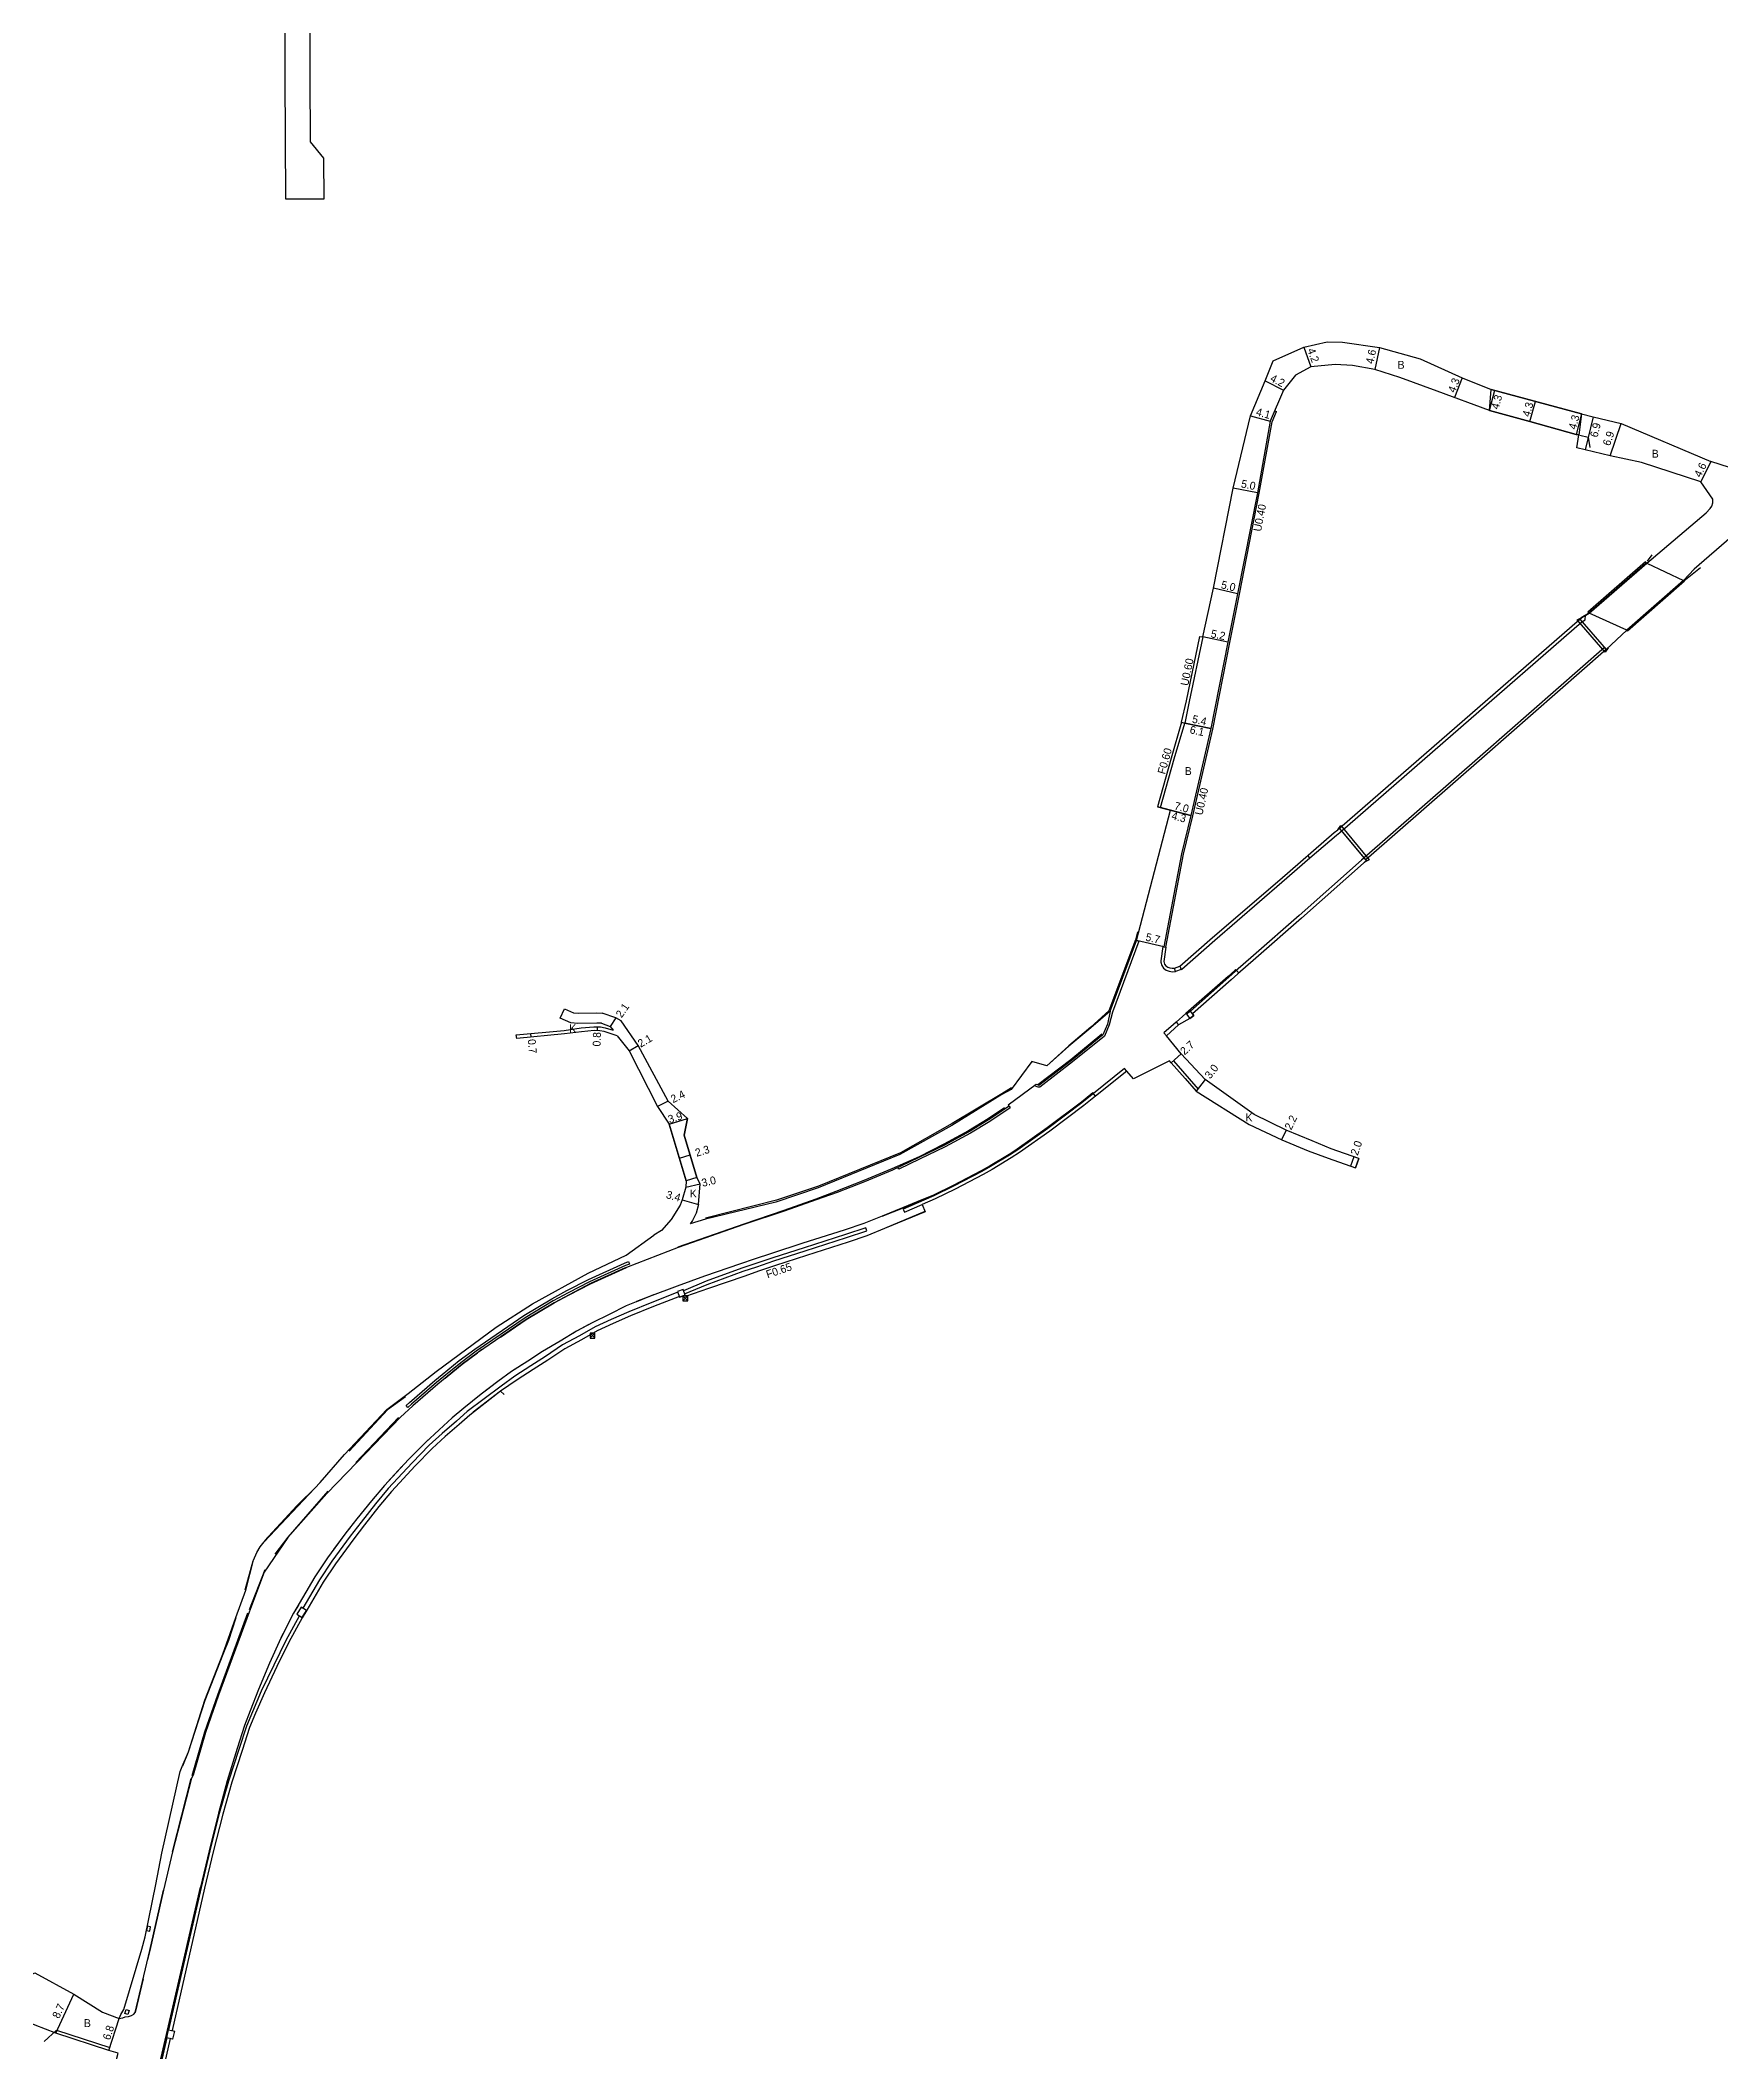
# Model space of a CAD drawing. Header units: metres. Extents: x 0 to 4000, y -99000 to -96000.
# Drawn here: x 984.3 to 1325.3, y -97139.3 to -96731.3 of the extents above; entities that cross this region are included whole.
import ezdxf

# ---------------------------------------------------------------- set-up
doc = ezdxf.new("R2010")
doc.units = ezdxf.units.M
doc.header["$LTSCALE"] = 2.5
for name, color, linetype in [('その他', 7, 'Continuous'), ('側溝・桝', 7, 'Continuous'), ('幅員', 7, 'Continuous'), ('歩道・分離帯・安全施設', 7, 'Continuous'), ('舗装', 7, 'Continuous'), ('道路', 7, 'Continuous')]:
    doc.layers.add(name, color=color, linetype=linetype)
doc.styles.get("Standard").update_dxf_attribs({"font": ''})
doc.styles.get('Standard').set_extended_font_data('@MS PGothic')

# ---------------------------------------------------------------- blocks, each defined once
blk = doc.blocks.new('910910')
blk.add_lwpolyline([(1, -1), (1, 1), (-1, 1), (-1, -1)], close=True)
for points in [[(-0.84, 0.84), (0.84, -0.84)], [(-0.84, -0.84), (0.84, 0.84)]]:
    blk.add_lwpolyline(points)

msp = doc.modelspace()

# ---------------------------------------------------------------- linework, layer by layer
at = {"layer": '側溝・桝'}
for points in [[(1225.68, -96853.49), (1227.66, -96843.67), (1231.67, -96823.19), (1234.27, -96808.68), (1235.14, -96806.64)], [(1234.78, -96806.48), (1235.14, -96806.64)], [(1241.95, -96897.16), (1247.31, -96892.54), (1248.05, -96891.99), (1297.16, -96849.3), (1297.83, -96848.86), (1297.9, -96847.94)], [(1215.87, -96869.66), (1216.88, -96865.3), (1219.61, -96852.23), (1220.2, -96852.35)], [(1212.7, -96915.3), (1216.26, -96896.42), (1218.2, -96888.65), (1222.22, -96871.03), (1225.68, -96853.49)], [(1302.09, -96854.89), (1301.75, -96854.5), (1277.03, -96876.13), (1252.41, -96897.66), (1239.77, -96908.86), (1230.48, -96916.98), (1226.82, -96920.16), (1225.49, -96921.39), (1217.69, -96928.26)], [(1211.61, -96886.97), (1214.39, -96877.1), (1216.55, -96869.81)], [(1215.8, -96919.8), (1215.93, -96919.75), (1222.64, -96913.84), (1236.28, -96902.12), (1241.95, -96897.16), (1241.51, -96896.65)], [(1207.23, -96914.06), (1201.86, -96928.47)], [(1206.77, -96913.89), (1207.23, -96914.06)], [(1212.31, -96915.22), (1212.11, -96915.17), (1211.68, -96918.08), (1211.69, -96918.33)], [(1211.69, -96918.33), (1211.92, -96919.02), (1212.25, -96919.53), (1212.79, -96919.91), (1213.37, -96920.14), (1214.05, -96920.25), (1214.67, -96920.19)], [(1201.86, -96928.47), (1201.23, -96931.06), (1200.24, -96933.3), (1193.76, -96938.56), (1187.12, -96943.64), (1186.92, -96943.68), (1186.8, -96943.65), (1186.05, -96943.41)], [(1204.76, -96940.4), (1204.32, -96939.89), (1198.03, -96944.94), (1195.67, -96946.84), (1188.75, -96952.04), (1182.65, -96956.36), (1180.98, -96957.46), (1177.11, -96959.79), (1175.34, -96960.77), (1169.65, -96963.75), (1165.63, -96965.72), (1159.43, -96968.41), (1159.7, -96969.03), (1163.24, -96967.49)], [(1180.9, -96947.56), (1181.1, -96947.87), (1177.02, -96950.61), (1173.05, -96953.02), (1167.94, -96955.79), (1162.71, -96958.28), (1158.5, -96960.31), (1158.34, -96959.99)], [(1115.03, -96985.58), (1119.64, -96983.7), (1126.9, -96981), (1129.69, -96980.1), (1133.18, -96978.91), (1139.5, -96976.88), (1147.92, -96974.18), (1152.02, -96972.82), (1151.81, -96972.19), (1147.71, -96973.55), (1139.3, -96976.24), (1132.97, -96978.28), (1129.48, -96979.47), (1126.69, -96980.37), (1119.45, -96983.06), (1114.81, -96984.96)], [(1113.68, -96985.27), (1108.4, -96987.33), (1103.71, -96989.24), (1100.18, -96990.82), (1096.9, -96992.29), (1093.71, -96994.13), (1090.28, -96995.97), (1086.83, -96998.28), (1083.86, -97000.21), (1080.58, -97002.3), (1077.82, -97004.34), (1070.91, -97009.49), (1068.74, -97011.45), (1065.87, -97013.9), (1063.18, -97016.32), (1059.74, -97019.85), (1054.91, -97025.1), (1052.29, -97028.17), (1049.39, -97031.92), (1047.21, -97034.73), (1043.48, -97039.83), (1040.96, -97043.62), (1037.56, -97049.35)], [(1036.86, -97050.86), (1036.8, -97050.96), (1034.13, -97055.95), (1031.66, -97060.91), (1029.15, -97066.21), (1027.35, -97070.37), (1026.12, -97073.3), (1024.6, -97078.01), (1022.48, -97084.46), (1020.62, -97090.98), (1018.7, -97098.59), (1016.95, -97106)], [(1016.95, -97106), (1010.34, -97134.9)], [(1009.97, -97136.51), (1007.02, -97149.4), (1007.71, -97149.56)]]:
    msp.add_lwpolyline(points, dxfattribs=at)
for points in [[(1214.67, -96920.19), (1214.45, -96919.53), (1215.57, -96919.14), (1215.8, -96919.8)], [(1217.69, -96928.26), (1216.92, -96928.88), (1217.6, -96929.74), (1218.38, -96929.11)], [(1103.88, -96979.56), (1103.07, -96979.88), (1095.78, -96983.16), (1091.41, -96985.41), (1088.38, -96987.04), (1082.7, -96990.47), (1072.77, -96997.23), (1069.63, -96999.56), (1066.17, -97002.39), (1064.72, -97003.58), (1059.61, -97008.01), (1058.91, -97008.65), (1058.55, -97008.26), (1059.25, -97007.61), (1064.38, -97003.16), (1065.83, -97001.97), (1069.3, -96999.13), (1072.46, -96996.79), (1082.41, -96990.01), (1088.12, -96986.58), (1091.15, -96984.93), (1095.55, -96982.68), (1102.86, -96979.38), (1103.68, -96979.06)], [(1114.03, -96986.25), (1115.13, -96985.85), (1114.73, -96984.75), (1113.64, -96985.15)], [(1038.32, -97049.82), (1037.22, -97049.14), (1036.35, -97050.55), (1037.46, -97051.24)], [(1005.84, -97114.77), (1006.5, -97114.9), (1006.68, -97114.01), (1006.02, -97113.87)], [(1001.43, -97131.6), (1001.7, -97130.76), (1002.33, -97130.97), (1002.06, -97131.8)], [(1009.97, -97136.51), (1010.34, -97134.9), (1011.53, -97135.17), (1011.16, -97136.78)]]:
    msp.add_lwpolyline(points, close=True, dxfattribs=at)
at = {"layer": '幅員'}
for points in [[(1240.68, -96793.58), (1242.13, -96797.52)], [(1256.1, -96793.61), (1255.14, -96798.11)], [(1272.83, -96799.77), (1271.32, -96803.8)], [(1232.85, -96800.36), (1236.57, -96802.3)], [(1278.36, -96806.43), (1279.49, -96802.28)], [(1229.92, -96807.5), (1233.88, -96808.56)], [(1286.57, -96808.66), (1287.69, -96804.56)], [(1297.08, -96807.12), (1295.95, -96811.27)], [(1299.44, -96807.69), (1297.82, -96814.4)], [(1302.85, -96815.58), (1305.1, -96809.05)], [(1323.29, -96816.78), (1321.25, -96820.91)], [(1231.28, -96823.11), (1226.38, -96822.14)], [(1227.27, -96843.59), (1222.4, -96842.45)], [(1225.29, -96853.41), (1220.2, -96852.35)], [(1215.87, -96869.66), (1216.55, -96869.81), (1221.83, -96870.94)], [(1221.83, -96870.94), (1216.55, -96869.81)], [(1211.03, -96886.8), (1217.81, -96888.56)], [(1217.81, -96888.56), (1213.64, -96887.48)], [(1212.31, -96915.22), (1206.77, -96913.89)], [(1101.11, -96929.63), (1099.91, -96931.36)], [(1083.8, -96932.81), (1083.86, -96933.5)], [(1097.35, -96932.23), (1097.37, -96931.43)], [(1103.8, -96936.31), (1105.6, -96935.24)], [(1213.79, -96938.74), (1215.79, -96936.93)], [(1220.69, -96942.13), (1218.84, -96944.49)], [(1111.74, -96946.53), (1109.58, -96947.57)], [(1111.89, -96951.17), (1115.62, -96950.03)], [(1237.13, -96952.37), (1236.17, -96954.35)], [(1113.99, -96958.06), (1116.15, -96957.4)], [(1250.84, -96957.78), (1250.19, -96959.67)], [(1114.56, -96966.54), (1117.84, -96967.45)], [(1115.27, -96963.94), (1118.19, -96963.25)], [(987.43, -97135.56), (991.09, -97127.66)], [(998.23, -97139.07), (1000.28, -97132.59)]]:
    msp.add_lwpolyline(points, dxfattribs=at)
at = {"layer": '歩道・分離帯・安全施設'}
for points in [[(1296.69, -96811.42), (1298.44, -96811.81), (1298.77, -96813.89)], [(1310.42, -96836.98), (1311.38, -96835.69)], [(1310.13, -96837.45), (1298.45, -96847.57), (1297.02, -96848.45)], [(1306.48, -96850.93), (1317.85, -96840.97), (1321.23, -96838.26)], [(1206.96, -96912.14), (1206.52, -96913.81), (1201.15, -96928.21)], [(1227.04, -96919.96), (1226.94, -96919.85), (1226.72, -96920.04), (1225.34, -96921.23), (1216.78, -96928.74), (1214.8, -96930.48), (1215.31, -96931.06)], [(1227.51, -96920.5), (1226.94, -96919.85), (1226.72, -96920.04), (1225.34, -96921.23)], [(1201.39, -96928.29), (1201.39, -96928.29), (1200.89, -96930.92), (1199.94, -96933.08), (1193.54, -96938.27), (1186.96, -96943.31), (1186.93, -96943.31), (1186.89, -96943.3), (1186.41, -96943.15), (1180.73, -96947.3), (1180.9, -96947.56), (1176.75, -96950.3), (1172.87, -96952.7), (1167.78, -96955.47), (1162.55, -96957.95), (1157.22, -96960.53), (1151.54, -96962.87), (1146.02, -96965.01), (1141.73, -96966.53), (1135.27, -96968.86), (1127.09, -96971.56), (1113.74, -96976.21), (1103.23, -96980.27), (1095.96, -96983.55), (1091.6, -96985.78), (1088.6, -96987.41), (1082.93, -96990.82), (1073.01, -96997.57), (1069.89, -96999.89), (1066.44, -97002.71), (1065, -97003.9), (1059.9, -97008.33), (1057.41, -97010.63), (1048.55, -97019.81), (1042.48, -97026.08), (1034.54, -97035.04), (1029.76, -97042.06), (1026.68, -97050.2), (1020.46, -97066.99), (1017.85, -97074.59), (1015.35, -97083.22), (1014.95, -97083.84), (1011.13, -97098.79), (1009.31, -97106.54), (1006.53, -97118.77)], [(1201.39, -96928.29), (1201.39, -96928.29), (1200.89, -96930.92), (1199.94, -96933.08), (1193.54, -96938.27), (1186.96, -96943.31), (1186.93, -96943.31), (1186.89, -96943.3), (1186.41, -96943.15), (1180.73, -96947.3), (1180.9, -96947.56), (1176.75, -96950.3), (1172.87, -96952.7), (1167.78, -96955.47), (1162.55, -96957.95), (1157.22, -96960.53), (1151.54, -96962.87), (1146.02, -96965.01), (1141.73, -96966.53), (1135.27, -96968.86), (1127.09, -96971.56), (1113.74, -96976.21), (1103.23, -96980.27), (1095.96, -96983.55), (1091.6, -96985.78), (1088.6, -96987.41), (1082.93, -96990.82), (1073.01, -96997.57), (1069.89, -96999.89), (1066.44, -97002.71), (1065, -97003.9), (1059.9, -97008.33), (1057.41, -97010.63), (1048.55, -97019.81), (1042.48, -97026.08), (1034.54, -97035.04), (1029.76, -97042.06), (1026.68, -97050.2), (1020.46, -97066.99), (1017.85, -97074.59), (1015.35, -97083.22), (1014.95, -97083.84), (1011.13, -97098.79), (1009.31, -97106.54), (1006.53, -97118.77)], [(1201.15, -96928.21), (1197.5, -96931.5), (1193.04, -96935.27), (1188.55, -96939.33)], [(1199.72, -96932.94), (1193.4, -96938.14), (1186.76, -96943.19)], [(1214.8, -96930.48), (1214.24, -96930.97), (1212.31, -96932.68), (1212.82, -96933.26)], [(1214.24, -96938.34), (1219.29, -96944.09)], [(1198.45, -96945.47), (1197.92, -96944.81), (1195.56, -96946.71), (1188.65, -96951.9), (1182.55, -96956.22), (1180.89, -96957.32), (1177.03, -96959.64), (1175.26, -96960.63), (1169.58, -96963.6), (1165.56, -96965.57), (1163.2, -96966.52), (1159.27, -96968.17), (1155.13, -96969.84), (1151.45, -96971.31), (1147.42, -96972.66), (1139.01, -96975.35), (1132.68, -96977.39), (1129.19, -96978.57), (1126.39, -96979.48), (1119.06, -96982.02), (1113.53, -96984.02), (1107.92, -96986.12), (1103.2, -96988.05), (1099.73, -96989.76), (1096.42, -96991.4), (1093.12, -96993.18), (1089.8, -96995.17), (1086.2, -96997.32), (1083.24, -96999.24), (1079.93, -97001.35), (1077.13, -97003.41), (1073.77, -97005.95), (1070.26, -97008.76), (1067.91, -97010.76), (1065.23, -97013.17), (1062.46, -97015.77), (1059.04, -97019.18), (1054.18, -97024.46), (1051.54, -97027.57), (1048.56, -97031.26), (1046.31, -97034.06), (1042.56, -97039.18), (1040.01, -97043.02), (1035.71, -97050.39), (1033.09, -97055.42), (1030.79, -97060.53), (1028.61, -97065.87), (1026.86, -97070.16), (1025.73, -97073.17), (1024.26, -97077.82), (1022.24, -97084.39), (1020.47, -97090.94), (1018.56, -97098.56), (1016.79, -97105.96)], [(1198.03, -96944.94), (1197.92, -96944.81), (1195.56, -96946.71), (1188.65, -96951.9), (1182.55, -96956.22), (1180.89, -96957.32), (1177.03, -96959.64), (1175.26, -96960.63), (1169.58, -96963.6), (1165.56, -96965.57), (1163.2, -96966.52), (1159.27, -96968.17), (1155.13, -96969.84), (1151.45, -96971.31), (1147.42, -96972.66), (1139.01, -96975.35), (1132.68, -96977.39), (1129.19, -96978.57), (1126.39, -96979.48), (1119.06, -96982.02), (1113.53, -96984.02), (1107.92, -96986.12), (1103.2, -96988.05), (1099.73, -96989.76), (1096.42, -96991.4), (1093.12, -96993.18), (1089.8, -96995.17), (1086.2, -96997.32), (1083.24, -96999.24), (1079.93, -97001.35), (1077.13, -97003.41), (1073.77, -97005.95), (1070.26, -97008.76), (1067.91, -97010.76), (1065.23, -97013.17), (1062.46, -97015.77), (1059.04, -97019.18), (1054.18, -97024.46), (1051.54, -97027.57), (1048.56, -97031.26), (1046.31, -97034.06), (1042.56, -97039.18), (1040.01, -97043.02), (1035.71, -97050.39), (1033.09, -97055.42), (1030.79, -97060.53), (1028.61, -97065.87), (1026.86, -97070.16), (1025.73, -97073.17), (1024.26, -97077.82), (1022.24, -97084.39), (1020.47, -97090.94), (1018.56, -97098.56), (1016.79, -97105.96)], [(1181.38, -96943.79), (1179.43, -96945.03), (1169.36, -96951.06), (1158.86, -96956.98), (1142.21, -96963.73), (1133.67, -96966.62), (1119.28, -96970.22)], [(1179.96, -96947.87), (1176.65, -96950.12), (1172.66, -96952.51), (1167.66, -96955.27), (1162.62, -96957.79), (1157.1, -96960.24), (1151.44, -96962.6), (1145.75, -96964.85), (1141.68, -96966.4), (1135.21, -96968.7), (1127.04, -96971.46), (1113.67, -96976.11)], [(1251.2, -96960.02), (1251.86, -96958.13)], [(1155.14, -96969.87), (1159.29, -96968.2), (1163.21, -96966.56)], [(1163.79, -96968.92), (1155.61, -96972.33)], [(1151.45, -96971.31), (1147.42, -96972.66), (1139.01, -96975.35), (1132.68, -96977.39), (1129.19, -96978.57), (1126.39, -96979.48), (1119.06, -96982.02), (1113.53, -96984.02)], [(1077.72, -96994.37), (1082.93, -96990.82), (1088.6, -96987.41), (1091.6, -96985.78), (1095.96, -96983.55), (1103.23, -96980.27)], [(1102.99, -96980.33), (1095.95, -96983.52), (1091.6, -96985.78), (1088.59, -96987.41), (1084.53, -96989.84)], [(1108.76, -96985.81), (1107.92, -96986.12), (1105.27, -96987.2)], [(1108.76, -96985.8), (1107.92, -96986.12), (1105.32, -96987.18)], [(1083.56, -96990.44), (1082.93, -96990.8), (1077.83, -96994.24)], [(1095.6, -96991.84), (1093.12, -96993.18), (1092.38, -96993.62)], [(1066.44, -97002.71), (1069.89, -96999.89), (1073.01, -96997.57)], [(1073.93, -96996.92), (1073.01, -96997.57), (1069.88, -96999.88), (1066.85, -97002.36)], [(1082.13, -96999.94), (1080.49, -97000.99)], [(1058.41, -97006.46), (1054.74, -97009.1), (1046.97, -97017.51)], [(1075.41, -97004.71), (1073.77, -97005.95), (1070.26, -97008.76), (1067.91, -97010.76)], [(1077.67, -97005.31), (1072.12, -97009.62)], [(1078.44, -97006.04), (1077.67, -97005.31)], [(1057.02, -97010.66), (1048.35, -97019.82)], [(1057.41, -97010.63), (1059.9, -97008.33)], [(1063.04, -97015.22), (1062.46, -97015.77), (1059.84, -97018.38)], [(1057.69, -97020.65), (1054.76, -97023.83)], [(1029.77, -97035.67), (1036.34, -97028.57), (1040.48, -97024.51)], [(1042.67, -97025.63), (1034.5, -97034.94), (1031.92, -97038.41)], [(1047.17, -97032.99), (1046.31, -97034.06), (1043.82, -97037.46)], [(1025.9, -97045.65), (1027.51, -97039.73)], [(1029.85, -97041.55), (1026.66, -97049.7)], [(1036.68, -97048.73), (1035.71, -97050.39)], [(1013.21, -97081.34), (1014.37, -97078.49), (1017.78, -97068.02), (1021.4, -97058.69), (1022.59, -97055.84), (1024.02, -97051.28)], [(1026.37, -97050.37), (1020.25, -97066.98), (1017.62, -97074.48), (1015.07, -97083.34)], [(1033.54, -97054.56), (1033.09, -97055.42), (1030.79, -97060.53), (1030.46, -97061.33)], [(1026.94, -97069.96), (1026.86, -97070.16), (1025.73, -97073.17), (1025.25, -97074.68)], [(1011.13, -97098.79), (1014.93, -97083.92)], [(1022.7, -97082.9), (1022.24, -97084.39), (1020.51, -97090.83)], [(1019.23, -97095.89), (1018.56, -97098.56), (1016.79, -97105.96)], [(1016.79, -97105.96), (1011.19, -97130.29), (1007.68, -97145.43), (1003.58, -97163.08), (1000.68, -97175.67), (998.58, -97184.98), (995.78, -97197.13), (995.13, -97200)], [(1016.79, -97105.96), (1011.19, -97130.29), (1007.68, -97145.43), (1003.58, -97163.08), (1000.68, -97175.67), (998.58, -97184.98), (995.78, -97197.13), (995.13, -97200)], [(1006.53, -97118.77), (1009.31, -97106.54)], [(1006.61, -97150.04), (1007.68, -97145.43), (1011.19, -97130.29), (1016.79, -97105.96)], [(1000.28, -97132.59), (1001.05, -97132.43), (1001.54, -97132.29), (1002.2, -97132.2), (1002.78, -97131.99), (1003.27, -97131.71), (1003.54, -97131.39), (1006.53, -97118.77)], [(1000.28, -97132.59), (1001.05, -97132.43), (1001.54, -97132.29), (1002.2, -97132.2), (1002.78, -97131.99), (1003.27, -97131.71), (1003.54, -97131.39), (1006.53, -97118.77)], [(1006.53, -97118.77), (1006.07, -97120.69)], [(1005.16, -97124.56), (1003.54, -97131.39)], [(985.06, -97137.27), (987.62, -97134.99), (998.41, -97138.51)]]:
    msp.add_lwpolyline(points, dxfattribs=at)
at = {"layer": '舗装'}
for points in [[(1310.29, -96837.4), (1317.78, -96840.88)], [(1306.25, -96850.98), (1298.63, -96847.49)]]:
    msp.add_lwpolyline(points, dxfattribs=at)
at = {"layer": '道路'}
for points in [[(1034.11, -96763.55), (1033.97, -96738.76), (1034.05, -96692.28), (1034.01, -96678.96)], [(1039.02, -96681.79), (1039.05, -96692.27), (1038.97, -96738.75), (1039.05, -96751.94)], [(1039.05, -96751.94), (1041.76, -96755.2), (1041.84, -96763.51)], [(1041.84, -96763.51), (1034.11, -96763.55)], [(1220.2, -96852.35), (1222.4, -96842.45), (1226.38, -96822.14), (1229.92, -96807.5), (1232.85, -96800.36), (1234.47, -96796.37), (1240.68, -96793.58), (1245.44, -96792.51), (1248.59, -96792.54), (1256.1, -96793.61), (1264.32, -96795.9), (1272.83, -96799.77), (1278.74, -96802.13), (1297.08, -96807.12), (1299.44, -96807.69), (1299.44, -96807.69), (1305.1, -96809.05), (1323.29, -96816.78)], [(1278.36, -96806.43), (1267.79, -96802.48), (1260.18, -96799.73), (1255.14, -96798.11), (1250.58, -96797.3), (1247.05, -96797.08), (1242.13, -96797.52), (1239.02, -96799.23), (1236.57, -96802.3), (1233.88, -96808.56), (1231.28, -96823.11), (1227.27, -96843.59), (1225.29, -96853.41)], [(1297.08, -96807.12), (1278.74, -96802.13)], [(1278.36, -96806.43), (1286.57, -96808.66), (1295.95, -96811.27), (1296.5, -96811.37)], [(1296.5, -96811.37), (1295.95, -96811.27), (1286.57, -96808.66), (1278.36, -96806.43)], [(1302.85, -96815.58), (1297.82, -96814.4), (1296.14, -96814), (1296.5, -96811.37)], [(1321.25, -96820.91), (1309.22, -96816.99), (1302.85, -96815.58)], [(1328.97, -96818.55), (1323.29, -96816.78)], [(1212.28, -96918.17), (1212.46, -96918.72), (1212.69, -96919.05), (1213.09, -96919.3), (1213.54, -96919.48), (1213.96, -96919.55), (1214.45, -96919.53), (1215.57, -96919.14), (1222.18, -96913.31), (1235.83, -96901.59), (1246.87, -96892), (1247.61, -96891.44), (1247.98, -96891.12), (1296.74, -96848.74), (1297.12, -96848.41), (1298.63, -96847.49), (1310.29, -96837.4), (1322.34, -96827.2), (1323.2, -96826.28), (1323.5, -96825.81), (1323.7, -96825.15), (1323.7, -96824.4), (1321.25, -96820.91)], [(1340.58, -96824.15), (1338.44, -96823.99), (1336.9, -96824.5), (1335.48, -96825.24), (1334.07, -96826.33), (1319.93, -96838.62), (1317.78, -96840.88)], [(1317.78, -96840.88), (1306.25, -96850.98)], [(1296.2, -96848.88), (1297.12, -96848.41), (1296.74, -96848.74), (1302.09, -96854.89), (1302.46, -96854.56)], [(1220.2, -96852.35), (1217.47, -96865.42), (1216.55, -96869.81)], [(1302.46, -96854.56), (1301.87, -96855.4), (1296.2, -96848.88)], [(1306.25, -96850.98), (1302.09, -96854.89)], [(1225.29, -96853.41), (1221.83, -96870.94), (1217.81, -96888.56), (1215.87, -96896.34), (1212.31, -96915.22)], [(1302.09, -96854.89), (1277.37, -96876.53), (1253.3, -96897.57), (1253.42, -96897.72), (1240.24, -96909.4), (1230.95, -96917.52), (1227.3, -96920.68), (1225.96, -96921.92), (1218.13, -96928.81)], [(1215.87, -96869.66), (1213.81, -96876.94), (1211.03, -96886.8)], [(1215.87, -96869.66), (1216.55, -96869.81)], [(1201.39, -96928.29), (1206.77, -96913.89), (1213.64, -96887.48), (1211.61, -96886.97), (1211.03, -96886.8)], [(1212.31, -96915.22), (1212.7, -96915.3), (1212.28, -96918.17)], [(1089.81, -96929.66), (1090.68, -96927.75)], [(1098.2, -96930.72), (1097.23, -96930.67), (1093.39, -96930.77), (1091.96, -96930.64), (1089.81, -96929.66)], [(1090.68, -96927.75), (1092.51, -96928.58), (1093.46, -96928.67), (1097.26, -96928.57), (1098.31, -96928.63)], [(1117.84, -96967.45), (1118.19, -96963.25), (1117.55, -96961.99), (1114.93, -96953.41), (1115.62, -96950.03), (1111.74, -96946.53), (1105.6, -96935.24), (1102.19, -96930.24), (1101.11, -96929.63), (1098.31, -96928.63)], [(1201.39, -96928.29), (1197.5, -96931.61), (1193.04, -96935.39), (1188.53, -96939.37), (1185.54, -96938.47), (1181.29, -96944.17), (1179.43, -96945.13), (1169.27, -96951.44), (1158.76, -96957.36), (1142.12, -96964.11), (1133.58, -96967), (1119.27, -96970.46), (1116.2, -96971.41)], [(1218.13, -96928.81), (1218.38, -96929.11), (1217.6, -96929.74), (1215.31, -96931.06), (1212.82, -96933.26)], [(1080.9, -96933.08), (1090.62, -96932.17)], [(1080.97, -96933.77), (1080.9, -96933.08)], [(1090.68, -96932.87), (1080.97, -96933.77)], [(1090.62, -96932.17), (1094.04, -96931.65), (1096.66, -96931.41), (1097.95, -96931.44), (1098.92, -96931.63), (1100.52, -96932.13)], [(1101.39, -96933.24), (1098.73, -96932.41), (1097.87, -96932.24), (1096.69, -96932.21), (1094.13, -96932.44), (1090.68, -96932.87)], [(1098.2, -96930.72), (1099.91, -96931.36), (1100.52, -96932.13)], [(1101.39, -96933.24), (1103.8, -96936.31), (1109.58, -96947.57), (1111.89, -96951.17), (1115.4, -96962.65), (1115.27, -96963.94), (1114.56, -96966.54)], [(1215.79, -96936.93), (1212.82, -96933.26)], [(1216.6, -96941.94), (1213.79, -96938.74), (1213.42, -96938.32), (1206.14, -96941.95), (1204.76, -96940.4), (1198.45, -96945.47)], [(1251.86, -96958.13), (1246.28, -96956.2), (1242.4, -96954.57), (1237.13, -96952.37), (1230.6, -96949.24), (1220.69, -96942.13), (1215.79, -96936.93)], [(1216.6, -96941.94), (1218.84, -96944.49)], [(1198.45, -96945.47), (1196.08, -96947.38), (1189.15, -96952.59), (1183.03, -96956.92), (1181.34, -96958.03), (1177.45, -96960.37), (1175.66, -96961.37), (1169.96, -96964.36), (1165.92, -96966.33), (1163.24, -96967.49), (1163.85, -96968.94), (1155.63, -96972.37), (1152.05, -96973.82)], [(1218.84, -96944.49), (1229.65, -96951.22), (1236.23, -96954.38), (1241.58, -96956.61), (1245.62, -96958.09), (1251.2, -96960.02)], [(1115.62, -96950.03), (1114.93, -96953.41), (1117.55, -96961.99)], [(1111.89, -96951.17), (1115.4, -96962.65)], [(1251.86, -96958.13), (1251.2, -96960.02)], [(1114.56, -96966.54), (1114.12, -96967.62), (1112.35, -96970.5), (1110.34, -96972.73), (1108.83, -96973.7)], [(1117.84, -96967.45), (1117.39, -96969.26), (1116.67, -96970.7), (1116.2, -96971.41)], [(1004.89, -97118.5), (1005.58, -97116.05), (1007.72, -97105.39), (1008.99, -97099.09), (1012.7, -97082.47), (1013.08, -97081.48), (1014.35, -97078.48), (1017.7, -97068), (1021.37, -97058.68), (1023.99, -97051.28), (1026.02, -97045.74), (1027.59, -97039.65), (1028.23, -97038.06), (1028.91, -97036.94), (1029.75, -97035.9), (1036.53, -97028.67), (1041.12, -97023.88), (1046.04, -97018.19), (1054.59, -97009.06), (1058.92, -97005.78), (1064.63, -97001.34), (1076.8, -96992.38), (1084.21, -96987.61), (1095.47, -96981.39), (1103.16, -96977.77), (1108.83, -96973.7)], [(1152.05, -96973.82), (1148.22, -96975.1), (1139.79, -96977.79), (1133.48, -96979.82), (1130.03, -96980.99), (1127.28, -96981.98), (1119.92, -96984.51), (1115.24, -96986.17), (1115.13, -96985.85), (1114.03, -96986.25), (1113.98, -96986.12), (1108.73, -96988.16), (1104.06, -96990.07), (1100.55, -96991.64), (1097.31, -96993.09), (1094.15, -96994.92), (1090.74, -96996.74), (1087.32, -96999.03), (1084.34, -97000.96), (1081.06, -97003.06), (1077.67, -97005.32), (1071.47, -97010.19), (1069.31, -97012.13), (1066.47, -97014.56), (1063.8, -97016.96), (1060.39, -97020.47), (1055.58, -97025.69), (1052.99, -97028.74), (1050.1, -97032.47), (1047.93, -97035.27), (1044.22, -97040.34), (1041.72, -97044.1), (1038.36, -97049.76), (1037.42, -97051.31), (1034.76, -97056.28), (1032.3, -97061.22), (1029.8, -97066.51), (1028, -97070.65), (1026.78, -97073.54), (1025.28, -97078.23), (1023.16, -97084.67), (1021.31, -97091.17), (1019.4, -97098.76), (1017.64, -97106.16)], [(927.57, -97062.85), (928.71, -97066.28), (931.42, -97070.08), (931.66, -97070.41), (932.16, -97071.12), (942.1, -97081.92), (963.14, -97102.93), (959.55, -97106.98), (959.21, -97107.35), (974.5, -97121.73), (974.85, -97121.37), (978.26, -97123.95), (979.43, -97125.01), (983.18, -97123.3), (991.09, -97127.66), (996.91, -97131.34), (1000.28, -97132.59)], [(998.23, -97139.07), (987.43, -97135.56), (983.29, -97133.94), (980.07, -97132.69), (977.58, -97131.22), (974.04, -97128.49), (971.08, -97125.37), (955.78, -97110.99), (954.03, -97109.95), (951.74, -97107.38), (948.94, -97103.35), (944.86, -97096.35), (942.52, -97092.57)], [(1017.64, -97106.16), (1011.03, -97135.05), (1011.53, -97135.17), (1011.16, -97136.78), (1010.66, -97136.67), (1007.81, -97149.14), (1004.29, -97164.23), (996.13, -97200)], [(1000.28, -97132.59), (1000.5, -97132.15), (1000.64, -97131.81), (1000.82, -97131.47), (1001.22, -97130.74), (1004.89, -97118.5)], [(985.49, -97200), (987.02, -97192.81), (990.57, -97178.29), (993.13, -97169.02), (993.08, -97167.07), (993.85, -97163.97), (995.15, -97158.76), (998.65, -97145.07), (1000.11, -97139.61), (998.23, -97139.07)]]:
    msp.add_lwpolyline(points, dxfattribs=at)
for points in [[(1278.36, -96806.43), (1278.74, -96802.13), (1297.08, -96807.12), (1296.5, -96811.37), (1295.95, -96811.27), (1286.57, -96808.66)], [(1298.63, -96847.49), (1310.29, -96837.4), (1310.06, -96837.14), (1298.34, -96847.35)], [(1298.63, -96847.49), (1310.29, -96837.4), (1317.78, -96840.88), (1306.25, -96850.98)], [(1306.25, -96850.98), (1317.78, -96840.88), (1317.93, -96841.06), (1306.4, -96851.16)], [(1247.98, -96891.12), (1296.74, -96848.74), (1302.09, -96854.89), (1277.37, -96876.53), (1253.3, -96897.57)], [(1247.98, -96891.12), (1247.61, -96891.44), (1248.2, -96890.6), (1253.95, -96897.57), (1253.04, -96898.05), (1253.42, -96897.72)], [(1115.62, -96950.03), (1114.93, -96953.41), (1117.55, -96961.99), (1115.4, -96962.65), (1111.89, -96951.17)]]:
    msp.add_lwpolyline(points, close=True, dxfattribs=at)

# ---------------------------------------------------------------- block references
at = {"layer": 'その他', "xscale": 0.5, "yscale": 0.5, "zscale": 0.5}
for p in [(1115.2, -96986.51, 112.69), (1096.36, -96994.06, 111.53)]:
    msp.add_blockref('910910', p, dxfattribs=at)

# ---------------------------------------------------------------- texts
at = {"layer": '側溝・桝'}
for s, rotation, p in [('U0.40', 78.9242, (1232.01, -96831.07)), ('U0.60', 78.1969, (1217.23, -96862.36)), ('F0.60', 74.2488, (1212.52, -96880.31)), ('U0.40', 77.1384, (1220.1, -96888.61)), ('F0.65', 18.7362, (1131.9, -96982.47))]:
    msp.add_text(s, height=1.6, rotation=rotation, dxfattribs=at).set_placement(p)
at = {"layer": '幅員'}
for s, rotation, p in [('4.2', 290.1734, (1241.38, -96794.11)), ('4.6', 78.0036, (1254.8, -96797.07)), ('4.2', 332.4813, (1233.73, -96800.38)), ('4.3', 69.5176, (1271.38, -96802.93)), ('4.3', 74.7584, (1280.23, -96806.29)), ('4.1', 344.9797, (1230.88, -96807.38)), ('4.3', 74.7584, (1286.55, -96807.8)), ('4.3', 74.7613, (1295.93, -96810.38)), ('6.9', 76.4505, (1300.31, -96811.97)), ('6.9', 70.9613, (1302.82, -96813.71)), ('4.6', 63.6466, (1321.23, -96820.1)), ('5.0', 348.744, (1227.88, -96822)), ('5.0', 346.8198, (1223.8, -96842.46)), ('5.2', 348.2277, (1221.73, -96852.4)), ('5.4', 347.866, (1217.94, -96869.72)), ('6.1', 347.8692, (1217.46, -96871.87)), ('4.3', 345.4952, (1213.75, -96889.3)), ('7.0', 345.4885, (1214.31, -96887.31)), ('5.7', 346.4757, (1208.48, -96913.92)), ('2.1', 55.2807, (1102.26, -96929.74)), ('0.7', 275.3092, (1083.21, -96934)), ('0.8', 88.5679, (1097.99, -96935.43)), ('2.1', 30.5396, (1106.14, -96935.69)), ('2.7', 41.9386, (1216.5, -96937.26)), ('3.0', 51.8235, (1221.71, -96942.12)), ('2.4', 25.8071, (1112.71, -96946.93)), ('3.9', 16.9837, (1111.97, -96951.02)), ('2.2', 64.3318, (1238.16, -96952.49)), ('2.0', 70.8857, (1251.64, -96957.64)), ('2.3', 16.983, (1117.48, -96957.81)), ('3.0', 13.2701, (1118.71, -96963.91)), ('3.4', 344.6353, (1111.17, -96966.15)), ('8.7', 65.1144, (988.1, -97132.74)), ('6.8', 72.3891, (998.44, -97137.08))]:
    msp.add_text(s, height=1.6, rotation=rotation, dxfattribs=at).set_placement(p)
at = {"layer": '舗装'}
for s, p in [('B', (1259.75, -96797.94)), ('B', (1311.34, -96815.98)), ('B', (1216.57, -96880.35)), ('K', (1091.63, -96932.55)), ('K', (1228.88, -96950.6)), ('K', (1116.12, -96966.04)), ('B', (993.16, -97134.33))]:
    msp.add_text(s, height=1.6, dxfattribs=at).set_placement(p)

doc.saveas('drawing.dxf')
